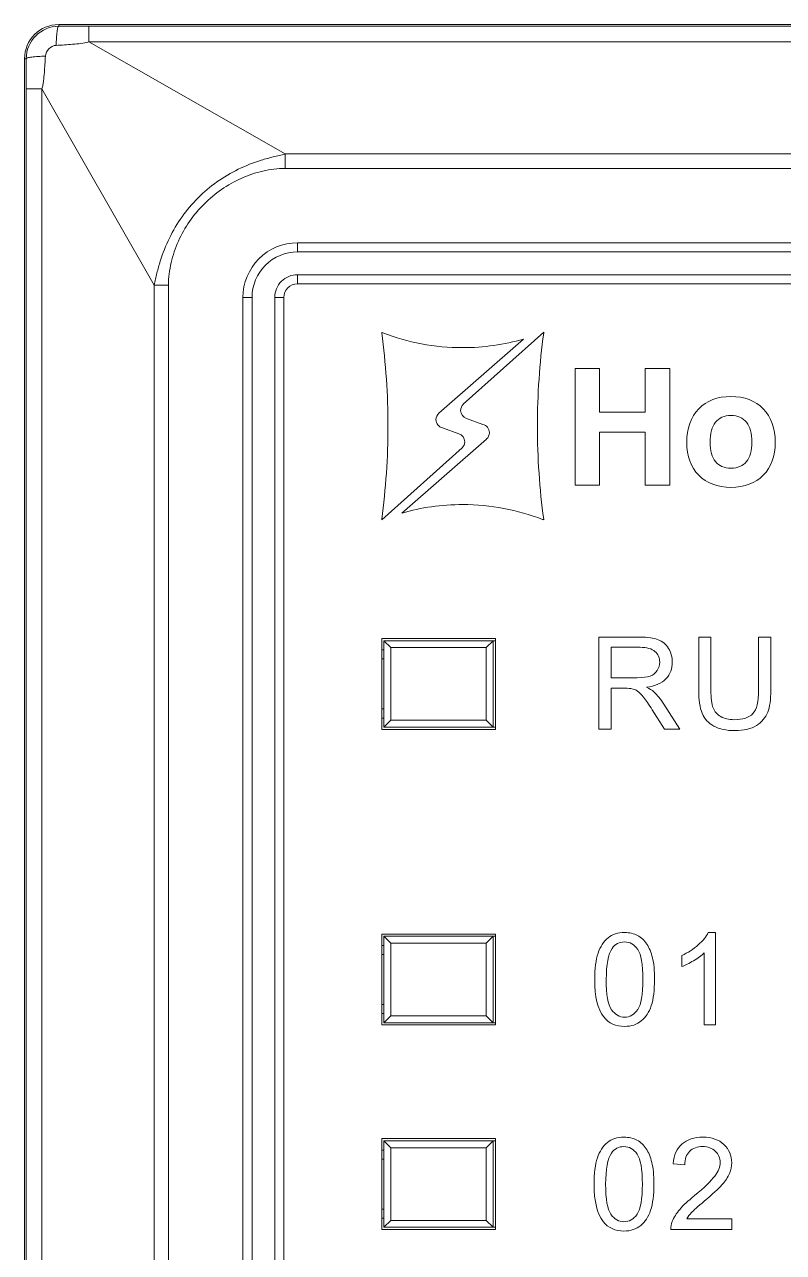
# Model space of a CAD drawing. Header units: millimetres. Extents: x 33157 to 59611, y -29750 to 1750.
# Drawn here: x 54231.68 to 54248.36, y -3607.08 to -3580.08 of the extents above; entities that cross this region are included whole.
import ezdxf

# ---------------------------------------------------------------- set-up
doc = ezdxf.new("R2010")
doc.units = ezdxf.units.MM
doc.layers.add('layer 1', color=7, linetype='Continuous', lineweight=18)

msp = doc.modelspace()

# ---------------------------------------------------------------- linework, layer by layer
at = {"layer": 'layer 1', "lineweight": 9}
for p, q in [((54232.426, -3580.081), (54232.426, -3580.118)), ((54233.091, -3580.119), (54233.091, -3580.46)), ((54231.676, -3580.831), (54231.676, -3679.331)), ((54231.714, -3581.495), (54231.714, -3581.495)), ((54231.714, -3581.495), (54231.714, -3678.667)), ((54232.056, -3581.495), (54232.056, -3581.495)), ((54232.056, -3581.495), (54232.056, -3678.667)), ((54237.407, -3582.927), (54237.407, -3583.243)), ((54237.676, -3584.881), (54237.676, -3585.081)), ((54237.676, -3585.581), (54237.676, -3585.781)), ((54234.522, -3585.811), (54234.522, -3674.35)), ((54234.839, -3585.811), (54234.839, -3674.35)), ((54236.476, -3586.081), (54236.476, -3586.081)), ((54236.476, -3586.081), (54236.476, -3674.081)), ((54236.676, -3586.081), (54236.676, -3586.081)), ((54236.676, -3586.081), (54236.676, -3674.081)), ((54237.176, -3586.081), (54237.176, -3674.081)), ((54237.376, -3586.081), (54237.376, -3674.081)), ((54239.526, -3593.581), (54239.526, -3595.581)), ((54239.576, -3593.631), (54239.576, -3595.531)), ((54241.976, -3593.631), (54241.976, -3595.531)), ((54242.026, -3593.581), (54242.026, -3595.581)), ((54239.726, -3593.781), (54239.726, -3595.381)), ((54241.826, -3593.781), (54241.826, -3595.381)), ((54239.526, -3600.081), (54239.526, -3602.081)), ((54239.576, -3600.131), (54239.576, -3602.031)), ((54241.976, -3600.131), (54241.976, -3602.031)), ((54242.026, -3600.081), (54242.026, -3602.081)), ((54239.726, -3600.281), (54239.726, -3601.881)), ((54241.826, -3600.281), (54241.826, -3601.881)), ((54239.526, -3604.581), (54239.526, -3606.581)), ((54239.576, -3604.631), (54239.576, -3606.531)), ((54239.726, -3604.781), (54239.726, -3606.381)), ((54241.826, -3604.781), (54241.826, -3606.381)), ((54241.976, -3604.631), (54241.976, -3606.531)), ((54242.026, -3604.581), (54242.026, -3606.581))]:
    msp.add_line(p, q, dxfattribs=at)
for points, knots in [([(54232.426, -3580.081), (54232.227, -3580.081), (54232.037, -3580.16), (54231.896, -3580.301), (54231.755, -3580.441), (54231.676, -3580.632), (54231.676, -3580.831)], [0, 0, 0, 0, 175118.040854, 175118.040854, 175118.040854, 350236.081708, 350236.081708, 350236.081708, 350236.081708]), ([(54232.426, -3580.118), (54232.237, -3580.118), (54232.056, -3580.193), (54231.922, -3580.326), (54231.788, -3580.46), (54231.713, -3580.642), (54231.713, -3580.831)], [0, 0, 0, 0, 175118.19514, 175118.19514, 175118.19514, 350236.39028, 350236.39028, 350236.39028, 350236.39028]), ([(54232.426, -3580.118), (54232.422, -3580.118), (54232.419, -3580.123), (54232.417, -3580.127), (54232.412, -3580.135), (54232.409, -3580.143), (54232.407, -3580.151), (54232.404, -3580.163), (54232.401, -3580.176), (54232.398, -3580.189), (54232.395, -3580.206), (54232.392, -3580.223), (54232.39, -3580.24), (54232.384, -3580.284), (54232.38, -3580.33), (54232.378, -3580.375), (54232.374, -3580.429), (54232.372, -3580.484), (54232.371, -3580.538)], [0, 0, 0, 0, 148670.246401, 148670.246401, 148670.246401, 297340.492801, 297340.492801, 297340.492801, 446010.739202, 446010.739202, 446010.739202, 594680.985603, 594680.985603, 594680.985603, 743351.232003, 743351.232003, 743351.232003, 892021.478404, 892021.478404, 892021.478404, 892021.478404]), ([(54232.371, -3580.538), (54232.431, -3580.535), (54232.491, -3580.532), (54232.552, -3580.528), (54232.612, -3580.524), (54232.672, -3580.52), (54232.732, -3580.515), (54232.793, -3580.511), (54232.853, -3580.505), (54232.913, -3580.498), (54232.973, -3580.49), (54233.034, -3580.482), (54233.091, -3580.46)], [0, 0, 0, 0, 155283.691097, 155283.691097, 155283.691097, 310567.382194, 310567.382194, 310567.382194, 465851.073292, 465851.073292, 465851.073292, 621134.764389, 621134.764389, 621134.764389, 621134.764389]), ([(54231.713, -3580.831), (54231.714, -3580.826), (54231.718, -3580.824), (54231.722, -3580.821), (54231.73, -3580.816), (54231.738, -3580.814), (54231.746, -3580.812), (54231.759, -3580.808), (54231.771, -3580.805), (54231.784, -3580.803), (54231.801, -3580.799), (54231.818, -3580.797), (54231.835, -3580.795), (54231.88, -3580.789), (54231.925, -3580.785), (54231.97, -3580.782), (54232.025, -3580.779), (54232.079, -3580.776), (54232.134, -3580.775)], [0, 0, 0, 0, 148669.526492, 148669.526492, 148669.526492, 297339.052984, 297339.052984, 297339.052984, 446008.579475, 446008.579475, 446008.579475, 594678.105967, 594678.105967, 594678.105967, 743347.632459, 743347.632459, 743347.632459, 892017.158951, 892017.158951, 892017.158951, 892017.158951]), ([(54232.056, -3581.495), (54232.067, -3581.467), (54232.074, -3581.437), (54232.079, -3581.408), (54232.085, -3581.378), (54232.089, -3581.348), (54232.093, -3581.318), (54232.101, -3581.258), (54232.106, -3581.197), (54232.111, -3581.137), (54232.116, -3581.077), (54232.12, -3581.016), (54232.123, -3580.956), (54232.127, -3580.896), (54232.131, -3580.836), (54232.134, -3580.775)], [0, 0, 0, 0, 150950.295871, 150950.295871, 150950.295871, 301900.591742, 301900.591742, 301900.591742, 452850.887613, 452850.887613, 452850.887613, 603801.183484, 603801.183484, 603801.183484, 754751.479356, 754751.479356, 754751.479356, 754751.479356]), ([(54232.134, -3580.775), (54232.137, -3580.716), (54232.165, -3580.657), (54232.208, -3580.613), (54232.252, -3580.569), (54232.311, -3580.541), (54232.371, -3580.538)], [0, 0, 0, 0, 175120.047304, 175120.047304, 175120.047304, 350240.094609, 350240.094609, 350240.094609, 350240.094609]), ([(54237.407, -3582.927), (54237.319, -3582.949), (54237.23, -3582.968), (54237.142, -3582.99), (54237.054, -3583.012), (54236.966, -3583.036), (54236.88, -3583.063), (54236.706, -3583.118), (54236.537, -3583.184), (54236.373, -3583.264), (54236.21, -3583.343), (54236.053, -3583.436), (54235.905, -3583.541), (54235.757, -3583.647), (54235.617, -3583.765), (54235.489, -3583.893), (54235.36, -3584.022), (54235.242, -3584.161), (54235.137, -3584.309), (54235.032, -3584.457), (54234.939, -3584.614), (54234.859, -3584.778), (54234.779, -3584.941), (54234.713, -3585.111), (54234.659, -3585.284), (54234.632, -3585.371), (54234.607, -3585.458), (54234.586, -3585.547), (54234.564, -3585.635), (54234.544, -3585.723), (54234.522, -3585.811)], [0, 0, 0, 0, 143392.35584, 143392.35584, 143392.35584, 286784.711681, 286784.711681, 286784.711681, 430177.067521, 430177.067521, 430177.067521, 573569.423361, 573569.423361, 573569.423361, 716961.779202, 716961.779202, 716961.779202, 860354.135042, 860354.135042, 860354.135042, 1003746.490883, 1003746.490883, 1003746.490883, 1147138.846723, 1147138.846723, 1147138.846723, 1290531.202563, 1290531.202563, 1290531.202563, 1433923.558404, 1433923.558404, 1433923.558404, 1433923.558404]), ([(54237.407, -3583.243), (54237.241, -3583.243), (54237.075, -3583.265), (54236.912, -3583.303), (54236.75, -3583.341), (54236.592, -3583.395), (54236.44, -3583.463), (54236.137, -3583.599), (54235.859, -3583.791), (54235.623, -3584.027), (54235.387, -3584.263), (54235.194, -3584.542), (54235.059, -3584.845), (54234.99, -3584.997), (54234.937, -3585.155), (54234.899, -3585.317), (54234.861, -3585.479), (54234.838, -3585.645), (54234.839, -3585.811)], [0, 0, 0, 0, 148683.297546, 148683.297546, 148683.297546, 297366.595092, 297366.595092, 297366.595092, 446049.892639, 446049.892639, 446049.892639, 594733.190185, 594733.190185, 594733.190185, 743416.487731, 743416.487731, 743416.487731, 892099.785277, 892099.785277, 892099.785277, 892099.785277]), ([(54237.676, -3584.881), (54237.358, -3584.881), (54237.053, -3585.007), (54236.828, -3585.232), (54236.603, -3585.457), (54236.476, -3585.763), (54236.476, -3586.081)], [0, 0, 0, 0, 175141.448561, 175141.448561, 175141.448561, 350282.897121, 350282.897121, 350282.897121, 350282.897121]), ([(54237.676, -3585.081), (54237.411, -3585.081), (54237.157, -3585.186), (54236.969, -3585.374), (54236.782, -3585.561), (54236.676, -3585.816), (54236.676, -3586.081)], [0, 0, 0, 0, 175142.287278, 175142.287278, 175142.287278, 350284.574555, 350284.574555, 350284.574555, 350284.574555]), ([(54237.676, -3585.581), (54237.544, -3585.581), (54237.417, -3585.634), (54237.323, -3585.727), (54237.229, -3585.821), (54237.176, -3585.948), (54237.176, -3586.081)], [0, 0, 0, 0, 175144.384548, 175144.384548, 175144.384548, 350288.769096, 350288.769096, 350288.769096, 350288.769096]), ([(54237.676, -3585.781), (54237.597, -3585.781), (54237.521, -3585.812), (54237.464, -3585.869), (54237.408, -3585.925), (54237.376, -3586.001), (54237.376, -3586.081)], [0, 0, 0, 0, 175145.223415, 175145.223415, 175145.223415, 350290.446831, 350290.446831, 350290.446831, 350290.446831])]:
    msp.add_open_spline(points, degree=3, knots=knots, dxfattribs=at)
for points in [[(54265.626, -3580.081), (54265.626, -3580.081), (54232.426, -3580.081), (54232.426, -3580.081)], [(54232.426, -3580.118), (54232.648, -3580.118), (54232.869, -3580.119), (54233.091, -3580.119)], [(54233.091, -3580.119), (54233.091, -3580.119), (54264.962, -3580.119), (54264.962, -3580.119)], [(54233.091, -3580.46), (54233.091, -3580.46), (54264.962, -3580.46), (54264.962, -3580.46)], [(54233.091, -3580.46), (54233.091, -3580.46), (54237.407, -3582.927), (54237.407, -3582.927)], [(54231.713, -3580.831), (54231.713, -3580.831), (54231.676, -3580.831), (54231.676, -3580.831)], [(54231.714, -3581.495), (54231.714, -3581.274), (54231.714, -3581.052), (54231.713, -3580.831)], [(54231.714, -3581.495), (54231.714, -3581.495), (54232.056, -3581.495), (54232.056, -3581.495)], [(54232.056, -3581.495), (54232.056, -3581.495), (54234.522, -3585.811), (54234.522, -3585.811)], [(54260.646, -3582.927), (54260.646, -3582.927), (54237.407, -3582.927), (54237.407, -3582.927)], [(54260.646, -3583.243), (54260.646, -3583.243), (54237.407, -3583.243), (54237.407, -3583.243)], [(54237.676, -3584.881), (54237.676, -3584.881), (54260.376, -3584.881), (54260.376, -3584.881)], [(54237.676, -3585.081), (54237.676, -3585.081), (54260.376, -3585.081), (54260.376, -3585.081)], [(54260.376, -3585.581), (54260.376, -3585.581), (54237.676, -3585.581), (54237.676, -3585.581)], [(54234.839, -3585.811), (54234.839, -3585.811), (54234.522, -3585.811), (54234.522, -3585.811)], [(54260.376, -3585.781), (54260.376, -3585.781), (54237.676, -3585.781), (54237.676, -3585.781)], [(54236.476, -3586.081), (54236.476, -3586.081), (54236.676, -3586.081), (54236.676, -3586.081)], [(54237.376, -3586.081), (54237.376, -3586.081), (54237.176, -3586.081), (54237.176, -3586.081)], [(54242.026, -3593.581), (54242.026, -3593.581), (54239.526, -3593.581), (54239.526, -3593.581)], [(54239.576, -3593.631), (54239.576, -3593.631), (54242.026, -3593.631), (54242.026, -3593.631)], [(54239.576, -3593.631), (54239.576, -3593.631), (54239.726, -3593.781), (54239.726, -3593.781)], [(54241.976, -3593.631), (54241.976, -3593.631), (54241.826, -3593.781), (54241.826, -3593.781)], [(54239.576, -3593.831), (54239.576, -3593.831), (54239.526, -3593.831), (54239.526, -3593.831)], [(54241.826, -3593.781), (54241.826, -3593.781), (54239.726, -3593.781), (54239.726, -3593.781)], [(54239.576, -3594.031), (54239.576, -3594.031), (54239.526, -3594.031), (54239.526, -3594.031)], [(54239.526, -3595.131), (54239.526, -3595.131), (54239.576, -3595.131), (54239.576, -3595.131)], [(54239.526, -3595.331), (54239.526, -3595.331), (54239.576, -3595.331), (54239.576, -3595.331)], [(54239.526, -3595.581), (54239.526, -3595.581), (54242.026, -3595.581), (54242.026, -3595.581)], [(54239.576, -3595.531), (54239.576, -3595.531), (54242.026, -3595.531), (54242.026, -3595.531)], [(54239.576, -3595.531), (54239.576, -3595.531), (54239.726, -3595.381), (54239.726, -3595.381)], [(54239.726, -3595.381), (54239.726, -3595.381), (54241.826, -3595.381), (54241.826, -3595.381)], [(54241.976, -3595.531), (54241.976, -3595.531), (54241.826, -3595.381), (54241.826, -3595.381)], [(54242.026, -3600.081), (54242.026, -3600.081), (54239.526, -3600.081), (54239.526, -3600.081)], [(54239.576, -3600.131), (54239.576, -3600.131), (54242.026, -3600.131), (54242.026, -3600.131)], [(54239.576, -3600.131), (54239.576, -3600.131), (54239.726, -3600.281), (54239.726, -3600.281)], [(54241.976, -3600.131), (54241.976, -3600.131), (54241.826, -3600.281), (54241.826, -3600.281)], [(54239.576, -3600.331), (54239.576, -3600.331), (54239.526, -3600.331), (54239.526, -3600.331)], [(54241.826, -3600.281), (54241.826, -3600.281), (54239.726, -3600.281), (54239.726, -3600.281)], [(54239.576, -3600.531), (54239.576, -3600.531), (54239.526, -3600.531), (54239.526, -3600.531)], [(54239.526, -3601.631), (54239.526, -3601.631), (54239.576, -3601.631), (54239.576, -3601.631)], [(54239.526, -3601.831), (54239.526, -3601.831), (54239.576, -3601.831), (54239.576, -3601.831)], [(54239.526, -3602.081), (54239.526, -3602.081), (54242.026, -3602.081), (54242.026, -3602.081)], [(54239.576, -3602.031), (54239.576, -3602.031), (54242.026, -3602.031), (54242.026, -3602.031)], [(54239.576, -3602.031), (54239.576, -3602.031), (54239.726, -3601.881), (54239.726, -3601.881)], [(54239.726, -3601.881), (54239.726, -3601.881), (54241.826, -3601.881), (54241.826, -3601.881)], [(54241.976, -3602.031), (54241.976, -3602.031), (54241.826, -3601.881), (54241.826, -3601.881)], [(54242.026, -3604.581), (54242.026, -3604.581), (54239.526, -3604.581), (54239.526, -3604.581)], [(54239.576, -3604.631), (54239.576, -3604.631), (54242.026, -3604.631), (54242.026, -3604.631)], [(54239.576, -3604.631), (54239.576, -3604.631), (54239.726, -3604.781), (54239.726, -3604.781)], [(54241.826, -3604.781), (54241.826, -3604.781), (54239.726, -3604.781), (54239.726, -3604.781)], [(54241.976, -3604.631), (54241.976, -3604.631), (54241.826, -3604.781), (54241.826, -3604.781)], [(54239.576, -3604.831), (54239.576, -3604.831), (54239.526, -3604.831), (54239.526, -3604.831)], [(54239.576, -3605.031), (54239.576, -3605.031), (54239.526, -3605.031), (54239.526, -3605.031)], [(54239.526, -3606.131), (54239.526, -3606.131), (54239.576, -3606.131), (54239.576, -3606.131)], [(54239.526, -3606.331), (54239.526, -3606.331), (54239.576, -3606.331), (54239.576, -3606.331)], [(54239.576, -3606.531), (54239.576, -3606.531), (54239.726, -3606.381), (54239.726, -3606.381)], [(54239.726, -3606.381), (54239.726, -3606.381), (54241.826, -3606.381), (54241.826, -3606.381)], [(54241.976, -3606.531), (54241.976, -3606.531), (54241.826, -3606.381), (54241.826, -3606.381)], [(54239.526, -3606.581), (54239.526, -3606.581), (54242.026, -3606.581), (54242.026, -3606.581)], [(54239.576, -3606.531), (54239.576, -3606.531), (54242.026, -3606.531), (54242.026, -3606.531)]]:
    msp.add_open_spline(points, degree=3, dxfattribs=at)
at = {"layer": 'layer 1'}
for points, knots in [([(54241.222, -3589.079), (54241.222, -3589.079), (54241.222, -3589.079), (54241.222, -3589.079), (54241.222, -3589.079), (54240.866, -3588.949), (54240.866, -3588.949), (54240.782, -3588.931), (54240.719, -3588.857), (54240.719, -3588.768), (54240.719, -3588.712), (54240.744, -3588.663), (54240.783, -3588.629), (54240.783, -3588.629), (54240.783, -3588.627), (54240.783, -3588.627), (54240.783, -3588.627), (54242.645, -3586.999), (54242.645, -3586.999), (54242.22, -3587.12), (54241.771, -3587.186), (54241.307, -3587.186), (54240.688, -3587.186), (54240.097, -3587.07), (54239.554, -3586.859), (54239.544, -3586.856), (54239.535, -3586.853), (54239.526, -3586.85), (54239.526, -3586.85), (54239.526, -3586.862), (54239.526, -3586.862), (54239.616, -3587.532), (54239.664, -3588.216), (54239.664, -3588.91), (54239.664, -3589.605), (54239.616, -3590.289), (54239.526, -3590.959), (54239.526, -3590.959), (54239.526, -3590.973), (54239.526, -3590.973), (54239.526, -3590.973), (54241.294, -3589.39), (54241.294, -3589.39), (54241.294, -3589.39), (54241.293, -3589.389), (54241.293, -3589.389), (54241.329, -3589.355), (54241.351, -3589.308), (54241.351, -3589.255), (54241.351, -3589.173), (54241.296, -3589.103), (54241.222, -3589.079)], [0, 0, 0, 0, 140031.276561, 140031.276561, 140031.276561, 280062.553122, 280062.553122, 280062.553122, 420093.829683, 420093.829683, 420093.829683, 560125.106244, 560125.106244, 560125.106244, 700156.382805, 700156.382805, 700156.382805, 840187.659366, 840187.659366, 840187.659366, 980218.935926, 980218.935926, 980218.935926, 1120250.212487, 1120250.212487, 1120250.212487, 1260281.489048, 1260281.489048, 1260281.489048, 1400312.765609, 1400312.765609, 1400312.765609, 1540344.04217, 1540344.04217, 1540344.04217, 1680375.318731, 1680375.318731, 1680375.318731, 1820406.595292, 1820406.595292, 1820406.595292, 1960437.871853, 1960437.871853, 1960437.871853, 2100469.148414, 2100469.148414, 2100469.148414, 2240500.424975, 2240500.424975, 2240500.424975, 2380531.701536, 2380531.701536, 2380531.701536, 2380531.701536]), ([(54241.392, -3588.743), (54241.392, -3588.743), (54241.392, -3588.744), (54241.392, -3588.744), (54241.392, -3588.744), (54241.747, -3588.874), (54241.747, -3588.874), (54241.831, -3588.891), (54241.894, -3588.966), (54241.894, -3589.055), (54241.894, -3589.111), (54241.869, -3589.16), (54241.83, -3589.194), (54241.83, -3589.194), (54241.831, -3589.195), (54241.831, -3589.195), (54241.831, -3589.195), (54239.968, -3590.824), (54239.968, -3590.824), (54240.393, -3590.702), (54240.842, -3590.636), (54241.307, -3590.636), (54241.925, -3590.636), (54242.516, -3590.753), (54243.06, -3590.963), (54243.069, -3590.967), (54243.078, -3590.969), (54243.087, -3590.972), (54243.087, -3590.972), (54243.087, -3590.961), (54243.087, -3590.961), (54242.997, -3590.291), (54242.949, -3589.607), (54242.949, -3588.912), (54242.949, -3588.217), (54242.997, -3587.534), (54243.087, -3586.864), (54243.087, -3586.864), (54243.087, -3586.849), (54243.087, -3586.849), (54243.087, -3586.849), (54241.32, -3588.432), (54241.32, -3588.432), (54241.32, -3588.432), (54241.32, -3588.434), (54241.32, -3588.434), (54241.285, -3588.467), (54241.262, -3588.515), (54241.262, -3588.567), (54241.262, -3588.65), (54241.317, -3588.719), (54241.392, -3588.743)], [0, 0, 0, 0, 140036.967761, 140036.967761, 140036.967761, 280073.935523, 280073.935523, 280073.935523, 420110.903284, 420110.903284, 420110.903284, 560147.871046, 560147.871046, 560147.871046, 700184.838807, 700184.838807, 700184.838807, 840221.806568, 840221.806568, 840221.806568, 980258.77433, 980258.77433, 980258.77433, 1120295.742091, 1120295.742091, 1120295.742091, 1260332.709852, 1260332.709852, 1260332.709852, 1400369.677614, 1400369.677614, 1400369.677614, 1540406.645375, 1540406.645375, 1540406.645375, 1680443.613137, 1680443.613137, 1680443.613137, 1820480.580898, 1820480.580898, 1820480.580898, 1960517.548659, 1960517.548659, 1960517.548659, 2100554.516421, 2100554.516421, 2100554.516421, 2240591.484182, 2240591.484182, 2240591.484182, 2380628.451944, 2380628.451944, 2380628.451944, 2380628.451944]), ([(54243.781, -3587.642), (54243.781, -3587.642), (54244.048, -3587.642), (54244.048, -3587.642), (54244.048, -3587.642), (54244.317, -3587.642), (54244.317, -3587.642), (54244.317, -3587.642), (54244.317, -3588.603), (54244.317, -3588.603), (54244.317, -3588.603), (54245.321, -3588.603), (54245.321, -3588.603), (54245.321, -3588.603), (54245.321, -3587.642), (54245.321, -3587.642), (54245.321, -3587.642), (54245.588, -3587.642), (54245.588, -3587.642), (54245.588, -3587.642), (54245.858, -3587.642), (54245.858, -3587.642), (54245.858, -3587.642), (54245.858, -3590.208), (54245.858, -3590.208), (54245.858, -3590.208), (54245.59, -3590.208), (54245.59, -3590.208), (54245.59, -3590.208), (54245.321, -3590.208), (54245.321, -3590.208), (54245.321, -3590.208), (54245.321, -3589.045), (54245.321, -3589.045), (54245.321, -3589.045), (54244.317, -3589.045), (54244.317, -3589.045), (54244.317, -3589.045), (54244.317, -3590.208), (54244.317, -3590.208), (54244.317, -3590.208), (54244.05, -3590.208), (54244.05, -3590.208), (54244.05, -3590.208), (54243.781, -3590.208), (54243.781, -3590.208), (54243.781, -3590.208), (54243.781, -3587.642), (54243.781, -3587.642)], [0, 0, 0, 0, 140442.830661, 140442.830661, 140442.830661, 280885.661321, 280885.661321, 280885.661321, 421328.491982, 421328.491982, 421328.491982, 561771.322642, 561771.322642, 561771.322642, 702214.153303, 702214.153303, 702214.153303, 842656.983963, 842656.983963, 842656.983963, 983099.814624, 983099.814624, 983099.814624, 1123542.645284, 1123542.645284, 1123542.645284, 1263985.475945, 1263985.475945, 1263985.475945, 1404428.306605, 1404428.306605, 1404428.306605, 1544871.137266, 1544871.137266, 1544871.137266, 1685313.967926, 1685313.967926, 1685313.967926, 1825756.798587, 1825756.798587, 1825756.798587, 1966199.629247, 1966199.629247, 1966199.629247, 2106642.459908, 2106642.459908, 2106642.459908, 2247085.290569, 2247085.290569, 2247085.290569, 2247085.290569]), ([(54246.495, -3589.991), (54246.32, -3589.813), (54246.232, -3589.573), (54246.232, -3589.27), (54246.232, -3588.961), (54246.32, -3588.715), (54246.495, -3588.533), (54246.67, -3588.351), (54246.906, -3588.26), (54247.203, -3588.26), (54247.503, -3588.26), (54247.74, -3588.351), (54247.914, -3588.533), (54248.089, -3588.715), (54248.176, -3588.961), (54248.176, -3589.27), (54248.176, -3589.573), (54248.089, -3589.813), (54247.914, -3589.991), (54247.74, -3590.169), (54247.503, -3590.258), (54247.203, -3590.258), (54246.906, -3590.258), (54246.67, -3590.169), (54246.495, -3589.991)], [0, 0, 0, 0, 145412.030755, 145412.030755, 145412.030755, 290824.061511, 290824.061511, 290824.061511, 436236.092266, 436236.092266, 436236.092266, 581648.123022, 581648.123022, 581648.123022, 727060.153777, 727060.153777, 727060.153777, 872472.184533, 872472.184533, 872472.184533, 1017884.215288, 1017884.215288, 1017884.215288, 1163296.246043, 1163296.246043, 1163296.246043, 1163296.246043]), ([(54247.545, -3589.692), (54247.623, -3589.594), (54247.662, -3589.452), (54247.662, -3589.264), (54247.662, -3589.073), (54247.623, -3588.927), (54247.545, -3588.828), (54247.467, -3588.729), (54247.353, -3588.679), (54247.203, -3588.679), (54247.054, -3588.679), (54246.941, -3588.729), (54246.863, -3588.828), (54246.785, -3588.927), (54246.746, -3589.073), (54246.746, -3589.264), (54246.746, -3589.452), (54246.785, -3589.594), (54246.863, -3589.692), (54246.941, -3589.79), (54247.054, -3589.838), (54247.203, -3589.838), (54247.353, -3589.838), (54247.467, -3589.79), (54247.545, -3589.692)], [0, 0, 0, 0, 145413.328956, 145413.328956, 145413.328956, 290826.657912, 290826.657912, 290826.657912, 436239.986868, 436239.986868, 436239.986868, 581653.315824, 581653.315824, 581653.315824, 727066.644781, 727066.644781, 727066.644781, 872479.973737, 872479.973737, 872479.973737, 1017893.302693, 1017893.302693, 1017893.302693, 1163306.631649, 1163306.631649, 1163306.631649, 1163306.631649]), ([(54244.299, -3595.574), (54244.299, -3595.574), (54244.299, -3593.553), (54244.299, -3593.553), (54244.299, -3593.553), (54245.195, -3593.553), (54245.195, -3593.553), (54245.375, -3593.553), (54245.512, -3593.571), (54245.605, -3593.608), (54245.699, -3593.644), (54245.774, -3593.708), (54245.83, -3593.8), (54245.886, -3593.891), (54245.913, -3593.993), (54245.913, -3594.104), (54245.913, -3594.247), (54245.867, -3594.368), (54245.774, -3594.467), (54245.682, -3594.565), (54245.539, -3594.627), (54245.345, -3594.654), (54245.416, -3594.688), (54245.469, -3594.721), (54245.506, -3594.754), (54245.584, -3594.826), (54245.658, -3594.916), (54245.727, -3595.023), (54245.727, -3595.023), (54246.077, -3595.574), (54246.077, -3595.574), (54246.077, -3595.574), (54245.743, -3595.574), (54245.743, -3595.574), (54245.743, -3595.574), (54245.475, -3595.153), (54245.475, -3595.153), (54245.398, -3595.031), (54245.333, -3594.939), (54245.283, -3594.874), (54245.232, -3594.81), (54245.187, -3594.765), (54245.147, -3594.739), (54245.108, -3594.714), (54245.067, -3594.696), (54245.025, -3594.686), (54244.995, -3594.68), (54244.946, -3594.676), (54244.877, -3594.676), (54244.877, -3594.676), (54244.567, -3594.676), (54244.567, -3594.676), (54244.567, -3594.676), (54244.567, -3595.574), (54244.567, -3595.574), (54244.567, -3595.574), (54244.299, -3595.574), (54244.299, -3595.574)], [0, 0, 0, 0, 139571.215319, 139571.215319, 139571.215319, 279142.430638, 279142.430638, 279142.430638, 418713.645958, 418713.645958, 418713.645958, 558284.861277, 558284.861277, 558284.861277, 697856.076596, 697856.076596, 697856.076596, 837427.291915, 837427.291915, 837427.291915, 976998.507235, 976998.507235, 976998.507235, 1116569.722554, 1116569.722554, 1116569.722554, 1256140.937873, 1256140.937873, 1256140.937873, 1395712.153192, 1395712.153192, 1395712.153192, 1535283.368512, 1535283.368512, 1535283.368512, 1674854.583831, 1674854.583831, 1674854.583831, 1814425.79915, 1814425.79915, 1814425.79915, 1953997.014469, 1953997.014469, 1953997.014469, 2093568.229789, 2093568.229789, 2093568.229789, 2233139.445108, 2233139.445108, 2233139.445108, 2372710.660427, 2372710.660427, 2372710.660427, 2512281.875746, 2512281.875746, 2512281.875746, 2651853.091065, 2651853.091065, 2651853.091065, 2651853.091065]), ([(54247.812, -3593.553), (54247.812, -3593.553), (54248.08, -3593.553), (54248.08, -3593.553), (54248.08, -3593.553), (54248.08, -3594.72), (54248.08, -3594.72), (54248.08, -3594.923), (54248.057, -3595.085), (54248.011, -3595.204), (54247.965, -3595.323), (54247.883, -3595.42), (54247.763, -3595.495), (54247.643, -3595.57), (54247.486, -3595.608), (54247.292, -3595.608), (54247.103, -3595.608), (54246.948, -3595.575), (54246.828, -3595.51), (54246.708, -3595.444), (54246.622, -3595.35), (54246.571, -3595.227), (54246.52, -3595.103), (54246.494, -3594.934), (54246.494, -3594.72), (54246.494, -3594.72), (54246.494, -3593.553), (54246.494, -3593.553), (54246.494, -3593.553), (54246.762, -3593.553), (54246.762, -3593.553), (54246.762, -3593.553), (54246.762, -3594.72), (54246.762, -3594.72), (54246.762, -3594.895), (54246.779, -3595.025), (54246.811, -3595.108), (54246.843, -3595.191), (54246.899, -3595.255), (54246.978, -3595.3), (54247.058, -3595.345), (54247.154, -3595.368), (54247.269, -3595.368), (54247.464, -3595.368), (54247.604, -3595.323), (54247.687, -3595.234), (54247.771, -3595.145), (54247.812, -3594.974), (54247.812, -3594.72), (54247.812, -3594.72), (54247.812, -3593.553), (54247.812, -3593.553)], [0, 0, 0, 0, 140057.049164, 140057.049164, 140057.049164, 280114.098329, 280114.098329, 280114.098329, 420171.147493, 420171.147493, 420171.147493, 560228.196658, 560228.196658, 560228.196658, 700285.245822, 700285.245822, 700285.245822, 840342.294987, 840342.294987, 840342.294987, 980399.344151, 980399.344151, 980399.344151, 1120456.393316, 1120456.393316, 1120456.393316, 1260513.44248, 1260513.44248, 1260513.44248, 1400570.491644, 1400570.491644, 1400570.491644, 1540627.540809, 1540627.540809, 1540627.540809, 1680684.589973, 1680684.589973, 1680684.589973, 1820741.639138, 1820741.639138, 1820741.639138, 1960798.688302, 1960798.688302, 1960798.688302, 2100855.737467, 2100855.737467, 2100855.737467, 2240912.786631, 2240912.786631, 2240912.786631, 2380969.835796, 2380969.835796, 2380969.835796, 2380969.835796]), ([(54244.567, -3594.445), (54244.567, -3594.445), (54245.141, -3594.445), (54245.141, -3594.445), (54245.263, -3594.445), (54245.358, -3594.432), (54245.427, -3594.407), (54245.496, -3594.382), (54245.548, -3594.341), (54245.583, -3594.285), (54245.619, -3594.23), (54245.637, -3594.17), (54245.637, -3594.104), (54245.637, -3594.009), (54245.602, -3593.93), (54245.533, -3593.868), (54245.464, -3593.807), (54245.355, -3593.776), (54245.206, -3593.776), (54245.206, -3593.776), (54244.567, -3593.776), (54244.567, -3593.776), (54244.567, -3593.776), (54244.567, -3594.445), (54244.567, -3594.445)], [0, 0, 0, 0, 145416.105364, 145416.105364, 145416.105364, 290832.210729, 290832.210729, 290832.210729, 436248.316093, 436248.316093, 436248.316093, 581664.421457, 581664.421457, 581664.421457, 727080.526821, 727080.526821, 727080.526821, 872496.632186, 872496.632186, 872496.632186, 1017912.73755, 1017912.73755, 1017912.73755, 1163328.842914, 1163328.842914, 1163328.842914, 1163328.842914]), ([(54244.208, -3601.081), (54244.208, -3600.842), (54244.233, -3600.65), (54244.282, -3600.504), (54244.331, -3600.357), (54244.404, -3600.245), (54244.501, -3600.166), (54244.597, -3600.088), (54244.719, -3600.049), (54244.866, -3600.049), (54244.974, -3600.049), (54245.069, -3600.071), (54245.151, -3600.114), (54245.233, -3600.158), (54245.301, -3600.221), (54245.354, -3600.303), (54245.406, -3600.385), (54245.448, -3600.485), (54245.478, -3600.603), (54245.508, -3600.722), (54245.523, -3600.881), (54245.523, -3601.081), (54245.523, -3601.318), (54245.499, -3601.51), (54245.451, -3601.656), (54245.402, -3601.802), (54245.329, -3601.914), (54245.232, -3601.993), (54245.136, -3602.072), (54245.014, -3602.112), (54244.866, -3602.112), (54244.672, -3602.112), (54244.519, -3602.043), (54244.408, -3601.904), (54244.275, -3601.735), (54244.208, -3601.46), (54244.208, -3601.081)], [0, 0, 0, 0, 142115.866793, 142115.866793, 142115.866793, 284231.733587, 284231.733587, 284231.733587, 426347.60038, 426347.60038, 426347.60038, 568463.467174, 568463.467174, 568463.467174, 710579.333967, 710579.333967, 710579.333967, 852695.200761, 852695.200761, 852695.200761, 994811.067554, 994811.067554, 994811.067554, 1136926.934348, 1136926.934348, 1136926.934348, 1279042.801141, 1279042.801141, 1279042.801141, 1421158.667935, 1421158.667935, 1421158.667935, 1563274.534728, 1563274.534728, 1563274.534728, 1705390.401522, 1705390.401522, 1705390.401522, 1705390.401522]), ([(54246.866, -3602.078), (54246.866, -3602.078), (54246.618, -3602.078), (54246.618, -3602.078), (54246.618, -3602.078), (54246.618, -3600.497), (54246.618, -3600.497), (54246.558, -3600.554), (54246.479, -3600.611), (54246.382, -3600.668), (54246.286, -3600.725), (54246.198, -3600.768), (54246.121, -3600.796), (54246.121, -3600.796), (54246.121, -3600.556), (54246.121, -3600.556), (54246.26, -3600.491), (54246.381, -3600.412), (54246.485, -3600.319), (54246.589, -3600.226), (54246.663, -3600.136), (54246.706, -3600.049), (54246.706, -3600.049), (54246.866, -3600.049), (54246.866, -3600.049), (54246.866, -3600.049), (54246.866, -3602.078), (54246.866, -3602.078)], [0, 0, 0, 0, 144120.360657, 144120.360657, 144120.360657, 288240.721314, 288240.721314, 288240.721314, 432361.081971, 432361.081971, 432361.081971, 576481.442628, 576481.442628, 576481.442628, 720601.803285, 720601.803285, 720601.803285, 864722.163943, 864722.163943, 864722.163943, 1008842.5246, 1008842.5246, 1008842.5246, 1152962.885257, 1152962.885257, 1152962.885257, 1297083.245914, 1297083.245914, 1297083.245914, 1297083.245914]), ([(54244.462, -3601.082), (54244.462, -3601.414), (54244.501, -3601.635), (54244.578, -3601.745), (54244.656, -3601.854), (54244.752, -3601.909), (54244.866, -3601.909), (54244.98, -3601.909), (54245.076, -3601.854), (54245.153, -3601.744), (54245.231, -3601.634), (54245.269, -3601.413), (54245.269, -3601.082), (54245.269, -3600.749), (54245.231, -3600.528), (54245.153, -3600.419), (54245.076, -3600.309), (54244.979, -3600.255), (54244.863, -3600.255), (54244.749, -3600.255), (54244.658, -3600.303), (54244.59, -3600.4), (54244.505, -3600.523), (54244.462, -3600.75), (54244.462, -3601.082)], [0, 0, 0, 0, 145424.26881, 145424.26881, 145424.26881, 290848.537621, 290848.537621, 290848.537621, 436272.806431, 436272.806431, 436272.806431, 581697.075242, 581697.075242, 581697.075242, 727121.344052, 727121.344052, 727121.344052, 872545.612863, 872545.612863, 872545.612863, 1017969.881673, 1017969.881673, 1017969.881673, 1163394.150484, 1163394.150484, 1163394.150484, 1163394.150484]), ([(54244.195, -3605.581), (54244.195, -3605.342), (54244.219, -3605.15), (54244.268, -3605.004), (54244.317, -3604.857), (54244.39, -3604.745), (54244.487, -3604.666), (54244.584, -3604.588), (54244.706, -3604.549), (54244.852, -3604.549), (54244.96, -3604.549), (54245.055, -3604.571), (54245.138, -3604.614), (54245.22, -3604.658), (54245.287, -3604.721), (54245.34, -3604.803), (54245.393, -3604.885), (54245.434, -3604.985), (54245.464, -3605.103), (54245.495, -3605.222), (54245.51, -3605.381), (54245.51, -3605.581), (54245.51, -3605.818), (54245.485, -3606.01), (54245.437, -3606.156), (54245.388, -3606.302), (54245.316, -3606.414), (54245.219, -3606.493), (54245.122, -3606.572), (54245, -3606.612), (54244.852, -3606.612), (54244.658, -3606.612), (54244.505, -3606.543), (54244.394, -3606.404), (54244.261, -3606.235), (54244.195, -3605.96), (54244.195, -3605.581)], [0, 0, 0, 0, 142122.040383, 142122.040383, 142122.040383, 284244.080766, 284244.080766, 284244.080766, 426366.121149, 426366.121149, 426366.121149, 568488.161533, 568488.161533, 568488.161533, 710610.201916, 710610.201916, 710610.201916, 852732.242299, 852732.242299, 852732.242299, 994854.282682, 994854.282682, 994854.282682, 1136976.323065, 1136976.323065, 1136976.323065, 1279098.363448, 1279098.363448, 1279098.363448, 1421220.403832, 1421220.403832, 1421220.403832, 1563342.444215, 1563342.444215, 1563342.444215, 1705464.484598, 1705464.484598, 1705464.484598, 1705464.484598]), ([(54247.222, -3606.341), (54247.222, -3606.341), (54247.222, -3606.578), (54247.222, -3606.578), (54247.222, -3606.578), (54245.884, -3606.578), (54245.884, -3606.578), (54245.883, -3606.518), (54245.892, -3606.461), (54245.914, -3606.405), (54245.948, -3606.315), (54246.003, -3606.225), (54246.079, -3606.137), (54246.154, -3606.049), (54246.263, -3605.947), (54246.403, -3605.832), (54246.622, -3605.652), (54246.771, -3605.509), (54246.848, -3605.404), (54246.926, -3605.299), (54246.965, -3605.199), (54246.965, -3605.105), (54246.965, -3605.007), (54246.93, -3604.924), (54246.859, -3604.856), (54246.789, -3604.789), (54246.697, -3604.755), (54246.583, -3604.755), (54246.463, -3604.755), (54246.367, -3604.791), (54246.295, -3604.862), (54246.224, -3604.933), (54246.187, -3605.032), (54246.186, -3605.158), (54246.186, -3605.158), (54245.932, -3605.133), (54245.932, -3605.133), (54245.95, -3604.943), (54246.016, -3604.798), (54246.129, -3604.698), (54246.244, -3604.599), (54246.397, -3604.549), (54246.589, -3604.549), (54246.783, -3604.549), (54246.937, -3604.603), (54247.049, -3604.71), (54247.163, -3604.818), (54247.219, -3604.952), (54247.219, -3605.111), (54247.219, -3605.191), (54247.203, -3605.271), (54247.169, -3605.349), (54247.137, -3605.428), (54247.081, -3605.51), (54247.005, -3605.596), (54246.928, -3605.682), (54246.8, -3605.801), (54246.622, -3605.952), (54246.473, -3606.077), (54246.377, -3606.162), (54246.335, -3606.206), (54246.293, -3606.251), (54246.258, -3606.296), (54246.23, -3606.341), (54246.23, -3606.341), (54247.222, -3606.341), (54247.222, -3606.341)], [0, 0, 0, 0, 139116.830749, 139116.830749, 139116.830749, 278233.661498, 278233.661498, 278233.661498, 417350.492247, 417350.492247, 417350.492247, 556467.322997, 556467.322997, 556467.322997, 695584.153746, 695584.153746, 695584.153746, 834700.984495, 834700.984495, 834700.984495, 973817.815244, 973817.815244, 973817.815244, 1112934.645993, 1112934.645993, 1112934.645993, 1252051.476742, 1252051.476742, 1252051.476742, 1391168.307491, 1391168.307491, 1391168.307491, 1530285.138241, 1530285.138241, 1530285.138241, 1669401.96899, 1669401.96899, 1669401.96899, 1808518.799739, 1808518.799739, 1808518.799739, 1947635.630488, 1947635.630488, 1947635.630488, 2086752.461237, 2086752.461237, 2086752.461237, 2225869.291986, 2225869.291986, 2225869.291986, 2364986.122735, 2364986.122735, 2364986.122735, 2504102.953485, 2504102.953485, 2504102.953485, 2643219.784234, 2643219.784234, 2643219.784234, 2782336.614983, 2782336.614983, 2782336.614983, 2921453.445732, 2921453.445732, 2921453.445732, 3060570.276481, 3060570.276481, 3060570.276481, 3060570.276481]), ([(54244.449, -3605.582), (54244.449, -3605.914), (54244.487, -3606.135), (54244.565, -3606.245), (54244.642, -3606.354), (54244.738, -3606.409), (54244.852, -3606.409), (54244.966, -3606.409), (54245.062, -3606.354), (54245.14, -3606.244), (54245.217, -3606.134), (54245.256, -3605.913), (54245.256, -3605.582), (54245.256, -3605.249), (54245.217, -3605.028), (54245.14, -3604.919), (54245.063, -3604.809), (54244.966, -3604.755), (54244.849, -3604.755), (54244.736, -3604.755), (54244.644, -3604.803), (54244.576, -3604.9), (54244.491, -3605.023), (54244.449, -3605.25), (54244.449, -3605.582)], [0, 0, 0, 0, 145430.586794, 145430.586794, 145430.586794, 290861.173588, 290861.173588, 290861.173588, 436291.760382, 436291.760382, 436291.760382, 581722.347176, 581722.347176, 581722.347176, 727152.93397, 727152.93397, 727152.93397, 872583.520763, 872583.520763, 872583.520763, 1018014.107557, 1018014.107557, 1018014.107557, 1163444.694351, 1163444.694351, 1163444.694351, 1163444.694351])]:
    msp.add_open_spline(points, degree=3, knots=knots, dxfattribs=at)

doc.saveas('drawing.dxf')
